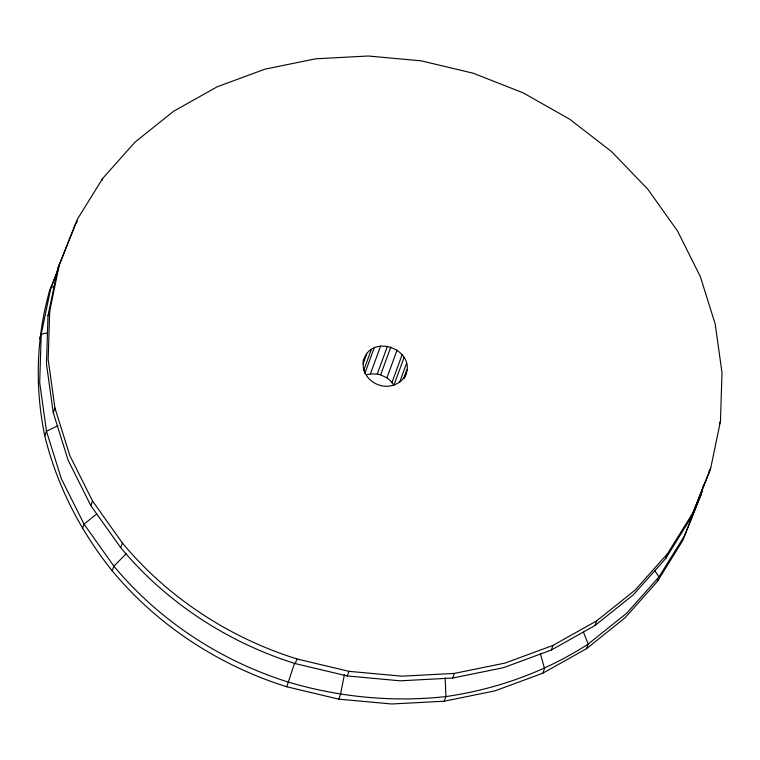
<?xml version="1.0" encoding="UTF-8"?>
<svg xmlns="http://www.w3.org/2000/svg" width="760" height="760" viewBox="0 0 760 760"><rect width="100%" height="100%" fill="white"/><g stroke="black" fill="none" stroke-linecap="round" stroke-linejoin="round"><path stroke-width="1.14" d="M57.95 269.762L49.305 291.792C36.129 338.76 34.903 388.151 44.773 435.879C56.876 485.355 80.37 531.154 112.204 570.817A341.335 305.738 20.1 0 0 286.757 686.774L338.779 699.143L391.695 703.988L444.191 701.214L494.988 690.859L542.82 673.198L586.52 648.66L625.014 617.851L657.343 581.524L682.717 540.578L700.52 496.023L703.646 484.5M48.003 315.685L46.483 364.116L53.257 412.699L68.153 460.256L90.82 505.609L120.688 547.637A341.335 305.738 20.1 0 0 295.241 663.594L347.263 675.963L400.178 680.817L452.675 678.034L503.462 667.688L551.304 650.028L595.004 625.489L633.489 594.672L665.827 558.353L691.201 517.408L709.004 472.844L710.695 468.207L720.48 421.144L722 372.713L715.226 324.121L700.321 276.564L677.663 231.22L647.795 189.183L611.458 151.506L569.544 119.12L523.089 92.815L473.242 73.226L421.22 60.857L368.305 56.012L315.808 58.786L265.012 69.141L217.179 86.802L173.48 111.34L134.986 142.148L102.657 178.476L77.282 219.421L57.788 268.613L48.003 315.685L49.704 311.049L59.479 263.976M49.704 311.049L48.175 359.48L54.948 408.063L69.853 455.62L92.52 500.973L122.389 543.001A341.335 305.738 20.1 0 0 296.941 658.958L348.963 671.327L401.869 676.181L454.366 673.398L505.162 663.053L552.995 645.392L596.695 620.853L635.189 590.035L667.517 553.717L692.901 512.772L710.695 468.207M404.234 378.299C420.014 350.673 370.633 330.952 363.099 361.674M344.385 674.7L340.48 694.507L338.779 699.143M363.907 359.452C362.045 365.712 363.878 372.637 368.001 377.606A22.201 19.883 20.1 0 0 379.354 385.139C389.719 388.712 403.028 383.752 406.267 372.733M700.52 496.023L701.233 492.575M709.004 472.844L709.716 469.404M294.424 663.622L286.757 686.774M39.52 338.856L41.221 334.229L50.996 287.156L54.511 286.776M101.982 180.329L102.657 178.476M44.773 435.879L46.474 431.243L39.7 382.651L41.221 334.229L46.949 332.927M53.257 412.699L54.948 408.063M82.337 528.779L84.037 524.153L96.596 514.045M90.82 505.609L92.52 500.973M112.204 570.817L113.905 566.181L126.189 553.717M120.688 547.637L122.389 543.001M363.052 363.907L366.719 353.894M363.594 370.661L371.327 349.524M364.809 373.512L374.167 347.928M367.099 374.594L370.405 373.92L380.579 346.104M370.405 373.92L377.264 374.053L387.438 346.247M377.264 374.053L380.646 374.86L390.82 347.044M404.12 357.323L393.937 385.13L389.633 379.952L386.906 377.844L397.081 350.027M391.998 382.394L402.173 354.587M295.241 663.594L296.941 658.958M399.637 382.28L406.562 363.365M403.645 378.575L406.904 369.673M347.263 675.963L348.963 671.327M444.191 701.214L445.892 696.578L445.18 677.853M452.675 678.034L454.366 673.398M542.82 673.198L544.511 668.562L540.436 653.704M551.304 650.028L552.995 645.392M586.52 648.66L588.221 644.024L626.706 613.216L659.043 576.887L684.418 535.942L702.211 491.387M595.004 625.489L596.695 620.853M657.343 581.524L659.043 576.887L654.483 570.351M665.827 558.353L667.517 553.717M719.463 423.918L720.48 421.144M57.788 268.613L75.582 224.057L77.444 221.065M49.305 291.792L57.988 270.056M57.864 425.742L46.474 431.243L61.37 478.8L84.037 524.153L113.905 566.181A341.335 305.738 20.1 0 0 288.458 682.138C339.483 697.253 392.958 702.411 445.892 696.578C496.508 689.282 545.224 671.859 588.221 644.024L583.461 632.187M380.646 374.86L386.906 377.844"/></g></svg>
